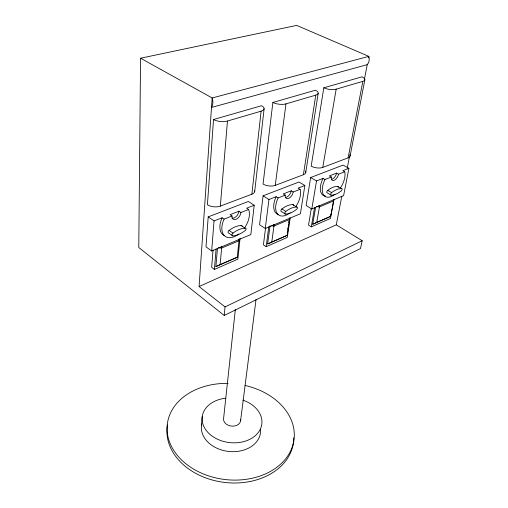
<?xml version="1.0" encoding="UTF-8"?>
<svg xmlns="http://www.w3.org/2000/svg" width="508" height="508" viewBox="0 0 508 508"><rect width="100%" height="100%" fill="white"/><g stroke="black" fill="none" stroke-linecap="round" stroke-linejoin="round"><path stroke-width="0.76" d="M140.551 58.21L212.166 97.961A8.903 5.239 75.3 0 1 211.506 107.442L367.233 64.649A7.531 5.613 81.8 0 0 368.827 56.382L296.704 25.4L140.551 58.21L138.773 247.529L224.219 315.455L360.464 248.577L362.198 240.735L336.283 224.834L199.079 286.544L225.05 306.915L224.219 315.455M289.535 218.148L289.522 219.488L273.939 226.047L271.609 225.8M199.079 286.544L212.166 97.961L368.827 56.382L368.529 57.931M251.866 194.196L261.112 111.169A9.5 3.88 6.3 0 0 261.582 105.708L213.525 119.526L207.41 204.724A9.144 4.686 4.9 0 0 220.345 206.102L251.866 194.196A8.839 4.394 6.2 0 0 254.692 190.779M208.204 216.872L206 246.856L211.665 251.003L250.844 234.563L254.203 205.257L248.342 201.46L208.204 216.872L214.039 220.929L222.11 217.78L224.079 219.126A18.377 11.132 -56.1 0 0 224.352 235.642A18.377 11.132 -56.1 0 0 238.868 233.959M211.665 251.003L214.039 220.929M213.042 250.044L211.652 267.386L214.408 269.45L237.871 259.137L240.074 238.144M214.408 269.45L216.11 248.939M201.486 425.488L202.222 416.655M220.345 206.102L227.47 121.037L261.112 111.169M239.173 238.97L237.274 257.219L215.906 266.56L217.437 248.425M215.906 266.56L220.142 264.655L221.767 246.266M239.141 239.287L238.982 240.76L221.609 248.075L218.186 247.714M235.363 309.264L223.564 418.827A8.572 6.369 6.7 0 0 232.27 426.149A8.572 6.369 6.7 0 0 240.576 419.449M254.718 191.357L264.116 108.718M303.397 174.739L315.76 95.148A8.96 3.442 7.8 0 0 315.462 90.214L272.872 102.457L263.049 184.061A8.623 4.185 7.1 0 0 275.247 185.369L303.397 174.739A8.376 3.931 8 0 0 305.454 171.113M263.093 195.796L259.569 224.733L265.259 228.511L300.393 213.766L304.864 185.484L299.009 182.01L263.093 195.796L268.954 199.498L276.161 196.685L278.136 197.917L285.229 195.129A5.696 3.238 -58.7 0 0 288.506 198.45A5.696 3.238 -58.7 0 0 293.205 191.999L300.069 189.306A17.475 9.9 -58.3 0 1 295.885 206.489M240.621 420.567L256.038 299.466M265.259 228.511L268.954 199.498M265.551 228.035L263.411 244.812L266.179 246.704L287.28 237.426L290.182 217.97M266.179 246.704L268.77 226.854M275.247 185.369L285.966 103.886L315.76 95.148M289.75 217.951L287.16 235.363L267.646 243.942L270.053 225.635M267.646 243.942L271.767 242.094L274.149 224.492M287.299 232.531L287.528 231.026M287.75 229.521L288.087 227.26M288.309 225.755L288.531 224.25M288.754 222.745L289.09 220.491M305.708 172.682L318.167 93.396M348.132 157.842L362.839 81.343A8.522 3.08 8.8 0 0 361.956 76.841L323.812 87.808L311.188 166.179A8.204 3.759 8.6 0 0 322.758 167.424L348.132 157.842A7.988 3.543 9.4 0 0 349.72 154.54M310.655 177.54L306.121 205.499L311.798 208.985L343.592 195.637L348.92 168.294L343.09 165.094L310.655 177.54L316.509 180.943L322.999 178.41L324.968 179.54L331.362 177.025A5.448 2.902 -60.1 0 0 334.099 180.334A5.448 2.902 -60.1 0 0 338.563 174.206L344.761 171.768A16.726 8.877 -59.8 0 1 340.449 187.998M311.334 208.324L308.521 225.133L311.283 226.879L330.422 218.465L333.94 199.612M311.798 208.985L316.509 180.943M311.283 226.879L314.541 207.753M333.832 199.466L330.683 216.338L312.718 224.238L315.627 207.27M322.758 167.424L336.175 89.167L362.839 81.343M312.718 224.238L316.732 222.434L319.703 205.391M330.137 216.618L330.562 214.338M336.283 224.834L341.833 196.107M347.231 168.161L349.479 156.521M364.477 78.892L367.328 64.141M350.107 155.975L364.871 79.756M225.05 306.915L362.198 240.735M220.142 264.655L237.274 257.219M271.767 242.094L287.16 235.363M316.732 222.434L330.683 216.338M316.497 206.578L319.443 206.896L333.553 200.952M224.079 219.126L232.023 216.008A5.988 3.645 -56.5 0 0 235.985 219.329A5.988 3.645 -56.5 0 0 240.944 212.509L248.622 209.493A18.377 11.132 -56.1 0 1 244.475 228.003M240.944 212.509L238.976 211.195L230.054 214.681L232.023 216.008M254.203 205.257L246.653 208.204L248.622 209.493M293.205 191.999L291.236 190.805L283.254 193.916L285.229 195.129M304.864 185.484L298.101 188.125L300.069 189.306M338.563 174.206L336.601 173.101L329.4 175.914L331.362 177.025M348.92 168.294L342.805 170.682L344.761 171.768M337.477 186.404L341.37 188.639A1.48 0.768 -59.5 0 1 342.094 189.509A1.48 0.768 -59.5 0 1 340.881 191.179A23.362 12.344 -60.2 0 1 331.172 195.186L327.285 192.907A1.568 0.832 -59.3 0 1 326.803 191.922A1.568 0.832 -59.3 0 1 327.743 190.354A22.396 11.735 -58.6 0 1 337.477 186.404A1.473 0.775 -59.6 0 1 338.207 187.274M327.743 190.354L331.641 192.627A22.485 11.671 -58.5 0 1 341.37 188.639M292.671 204.591L296.583 207.023A1.543 0.857 -58.1 0 1 297.453 207.893A1.543 0.857 -58.1 0 1 296.177 209.645A24.409 13.799 -58.9 0 1 285.433 214.084L281.527 211.607A1.638 0.927 -57.8 0 1 280.924 210.61A1.638 0.927 -57.8 0 1 281.902 208.966A23.412 13.043 -57 0 1 292.671 204.591A1.537 0.857 -58.1 0 1 293.548 205.467M281.902 208.966L285.814 211.442A23.508 12.979 -57 0 1 296.583 207.023M241.122 225.52L245.034 228.175A1.619 0.959 -55.9 0 1 246.082 229.044A1.619 0.959 -55.9 0 1 244.735 230.899A25.673 15.545 -56.7 0 1 232.727 235.858L228.835 233.14A1.727 1.041 -55.4 0 1 228.086 232.137A1.727 1.041 -55.4 0 1 229.095 230.403A24.632 14.592 -54.7 0 1 241.122 225.52A1.613 0.965 -56 0 1 242.176 226.39M229.095 230.403L232.994 233.115A24.74 14.529 -54.7 0 1 245.034 228.175M221.05 246.818L221.609 248.075M273.304 224.619L273.939 226.047M318.846 205.53L319.443 206.896M293.757 437.775A63.602 48.146 6.7 0 1 226.047 482.587A63.602 48.146 6.7 0 1 167.513 424.967M245.059 385.464A63.811 48.108 6.7 0 1 280.873 463.925A63.811 48.108 6.7 0 1 174.104 450.971A63.811 48.108 6.7 0 1 228.06 383.4M260.56 429.292A29.724 22.371 6.7 0 1 229.47 451.523A29.724 22.371 6.7 0 1 201.739 424.053M242.862 400.114A30.029 22.314 6.7 0 1 254.902 436.023A30.029 22.314 6.7 0 1 206.356 430.6A30.029 22.314 6.7 0 1 225.711 398.202M238.976 211.195A5.975 3.651 -56.5 0 1 231.883 218.199M227.47 121.037A9.855 4.153 5.2 0 1 213.525 119.526M224.06 235.496A18.339 11.151 -56.1 0 1 222.11 217.78M232.727 235.858A1.734 1.041 -55.4 0 1 231.978 234.848A1.734 1.041 -55.4 0 1 232.994 233.115M291.236 190.805A5.683 3.245 -58.7 0 1 285.56 197.479M285.966 103.886A9.252 3.677 7 0 1 272.872 102.457M278.124 214.465A17.437 9.925 -58.4 0 1 276.161 196.685M285.433 214.084A1.645 0.927 -57.7 0 1 284.836 213.087A1.645 0.927 -57.7 0 1 285.814 211.442M290.252 212.693A17.475 9.9 -58.3 0 1 277.489 213.9A17.475 9.9 -58.3 0 1 278.136 197.917M336.601 173.101A5.442 2.908 -60.1 0 1 331.26 179.419M336.175 89.167A8.769 3.283 8.3 0 1 323.812 87.808M325.685 196.101A16.694 8.896 -59.8 0 1 322.999 178.41M331.172 195.186A1.575 0.832 -59.2 0 1 330.695 194.202A1.575 0.832 -59.2 0 1 331.641 192.627M334.937 194.202A16.726 8.877 -59.8 0 1 323.609 195.021A16.726 8.877 -59.8 0 1 324.968 179.54"/></g></svg>
